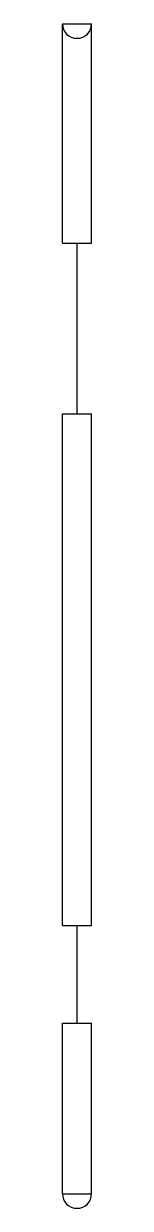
# Model space of a CAD drawing. Header units: millimetres. Extents: x -3 to 3, y -3 to 240.
import ezdxf

# ---------------------------------------------------------------- set-up
doc = ezdxf.new("R2010")
doc.units = ezdxf.units.MM
doc.layers.add('Part', color=7, linetype='CONTINUOUS')

msp = doc.modelspace()

# ---------------------------------------------------------------- linework, layer by layer
at = {"layer": 'Part'}
for p, q in [((-3, 195, 9.54), (-3, 240, 9.54)), ((-3, 240, 6.5), (3, 240, 6.5)), ((-3, 240, 6.5), (-3, 240, 9.54)), ((-3, 195, 9.54), (-3, 240, 9.54)), ((-3, 240, 6.5), (-3, 240, 9.54)), ((-3, 195, 6.5), (-3, 240, 6.5)), ((-3, 195, 6.5), (-3, 240, 6.5)), ((-3, 240, 6.5), (3, 240, 6.5)), ((3, 195, 9.54), (3, 240, 9.54)), ((3, 195, 9.54), (3, 240, 9.54)), ((3, 240, 6.5), (3, 240, 9.54)), ((3, 195, 6.5), (3, 240, 6.5)), ((3, 240, 6.5), (3, 240, 9.54)), ((3, 195, 6.5), (3, 240, 6.5)), ((-3, 195, 6.5), (-3, 195, 9.54)), ((-3, 195, 6.5), (3, 195, 6.5)), ((-3, 195, 6.5), (-3, 195, 9.54)), ((-3, 195, 6.5), (3, 195, 6.5)), ((0, 160, 10), (0, 195, 10)), ((0, 160, 10), (0, 195, 10)), ((3, 195, 6.5), (3, 195, 9.54)), ((3, 195, 6.5), (3, 195, 9.54)), ((-3, 55, 9.54), (-3, 160, 9.54)), ((-3, 160, 6.5), (-3, 160, 9.54)), ((-3, 160, 6.5), (3, 160, 6.5)), ((-3, 55, 9.54), (-3, 160, 9.54)), ((-3, 160, 6.5), (-3, 160, 9.54)), ((-3, 55, 6.5), (-3, 160, 6.5)), ((-3, 55, 6.5), (-3, 160, 6.5)), ((-3, 160, 6.5), (3, 160, 6.5)), ((3, 55, 9.54), (3, 160, 9.54)), ((3, 55, 9.54), (3, 160, 9.54)), ((3, 160, 6.5), (3, 160, 9.54)), ((3, 55, 6.5), (3, 160, 6.5)), ((3, 160, 6.5), (3, 160, 9.54)), ((3, 55, 6.5), (3, 160, 6.5)), ((-3, 55, 6.5), (-3, 55, 9.54)), ((-3, 55, 6.5), (3, 55, 6.5)), ((-3, 55, 6.5), (-3, 55, 9.54)), ((-3, 55, 6.5), (3, 55, 6.5)), ((0, 35, 10), (0, 55, 10)), ((0, 35, 10), (0, 55, 10)), ((3, 55, 6.5), (3, 55, 9.54)), ((3, 55, 6.5), (3, 55, 9.54)), ((-3, 0, 9.54), (-3, 35, 9.54)), ((-3, 0, 9.54), (-3, 35, 9.54)), ((-3, 35, 6.5), (-3, 35, 9.54)), ((-3, 0, 6.5), (-3, 35, 6.5)), ((-3, 35, 6.5), (-3, 35, 9.54)), ((-3, 35, 6.5), (3, 35, 6.5)), ((-3, 0, 6.5), (-3, 35, 6.5)), ((-3, 35, 6.5), (3, 35, 6.5)), ((3, 0, 9.54), (3, 35, 9.54)), ((3, 0, 9.54), (3, 35, 9.54)), ((3, 35, 6.5), (3, 35, 9.54)), ((3, 0, 6.5), (3, 35, 6.5)), ((3, 35, 6.5), (3, 35, 9.54)), ((3, 0, 6.5), (3, 35, 6.5)), ((-3, 0, 6.5), (-3, 0, 9.54)), ((-3, 0, 6.5), (3, 0, 6.5)), ((-3, 0, 6.5), (-3, 0, 9.54)), ((-3, 0, 6.5), (3, 0, 6.5)), ((3, 0, 6.5), (3, 0, 9.54)), ((3, 0, 6.5), (3, 0, 9.54))]:
    msp.add_line(p, q, dxfattribs=at)
for centre, radius, start, end in [((0, 240), 3, 180, 0), ((0, 240), 3, 180, 0), ((0, 195), 3, 180, 180), ((0, 195), 3, 180, 180), ((0, 195), 0, 0, 0), ((0, 195), 0, 0, 0), ((0, 160), 3, 180, 180), ((0, 160), 3, 180, 180), ((0, 160), 0, 0, 0), ((0, 160), 0, 0, 0), ((0, 55), 3, 180, 180), ((0, 55), 3, 180, 180), ((0, 55), 0, 0, 0), ((0, 55), 0, 0, 0), ((0, 35), 3, 180, 180), ((0, 35), 3, 180, 180), ((0, 35), 0, 0, 0), ((0, 35), 0, 0, 0), ((0, 0), 3, 180, 0), ((0, 0), 3, 180, 0)]:
    msp.add_arc(centre, radius, start, end, dxfattribs=at)

doc.saveas('drawing.dxf')
